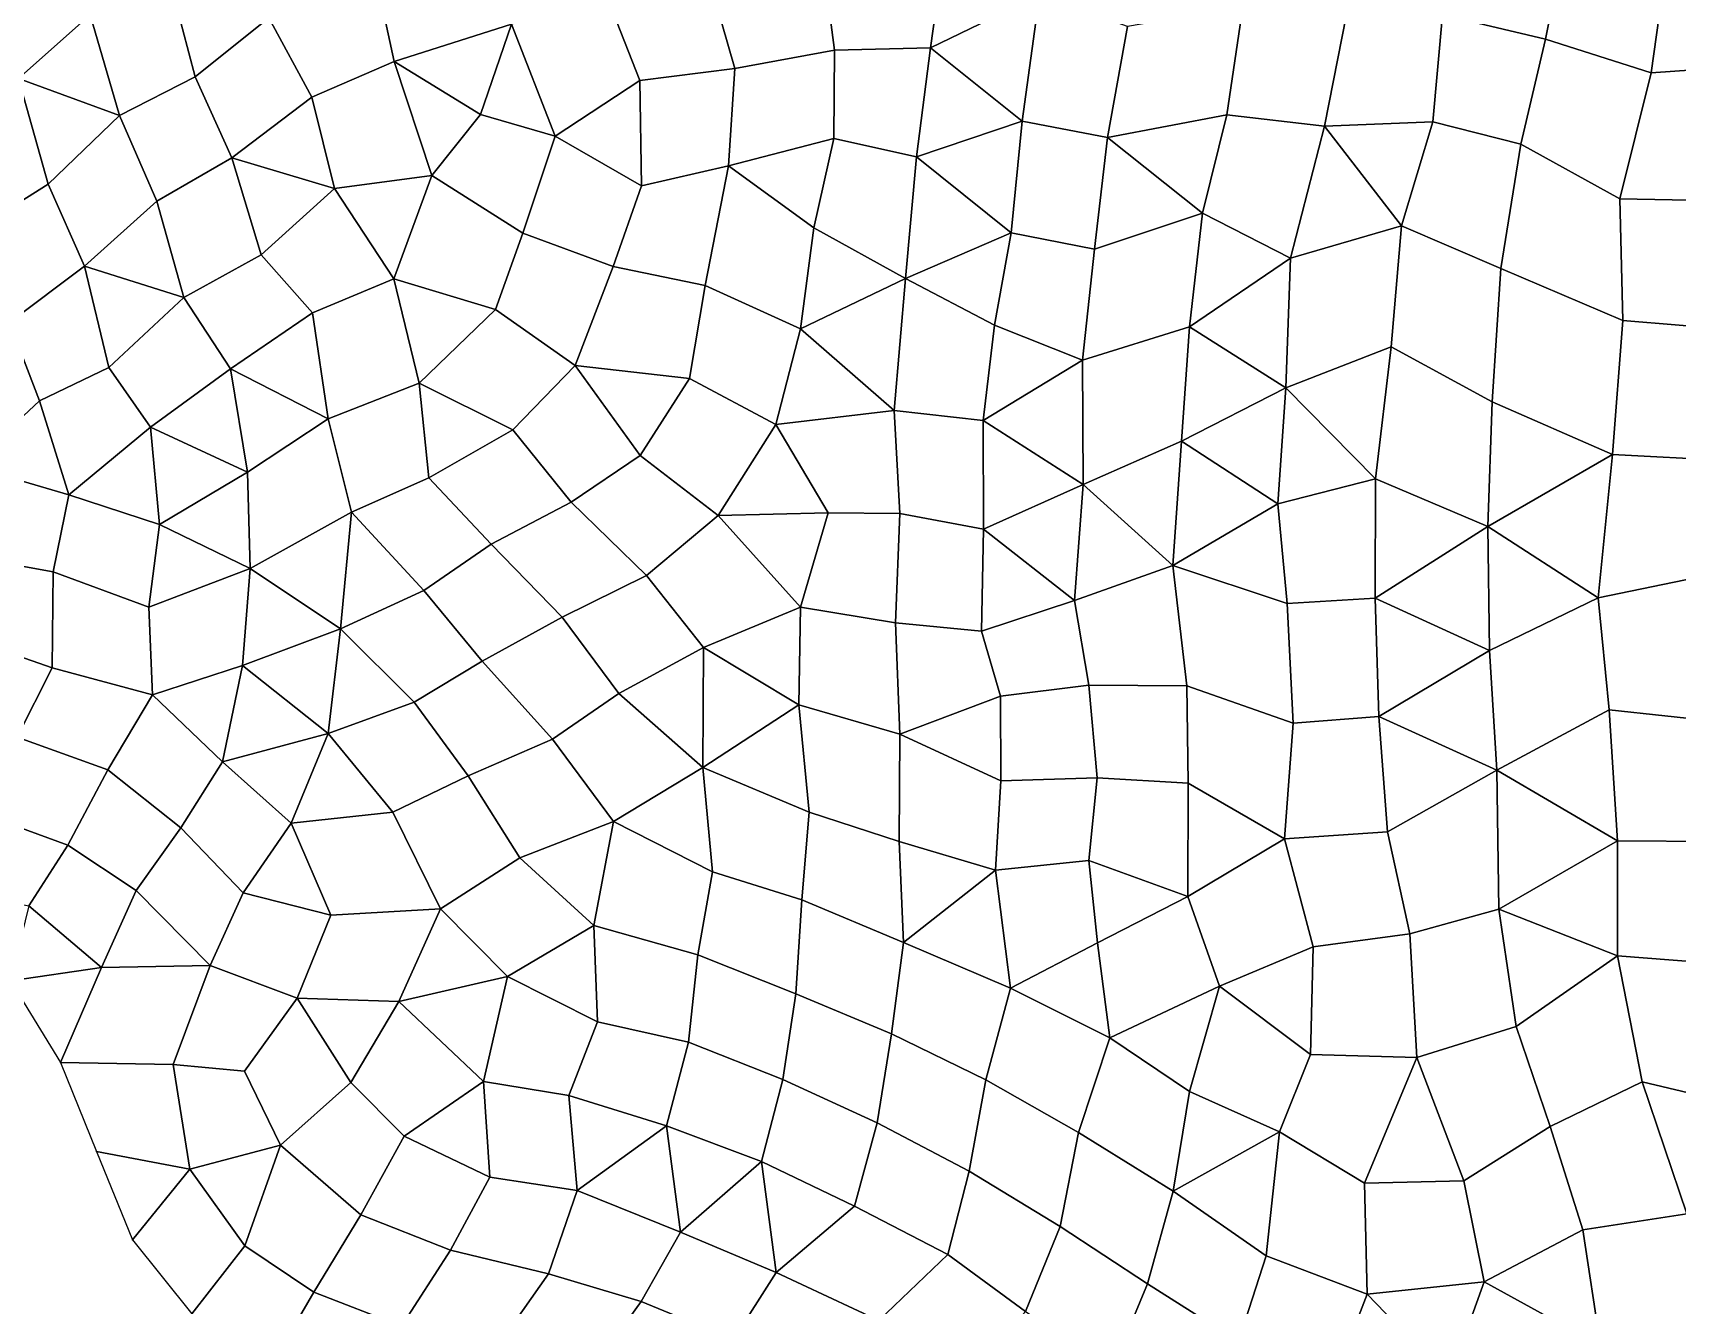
# Model space of a CAD drawing. Extents: x 727294 to 731543, y 8575035 to 8579824.
# Drawn here: x 729575.4 to 729918.1, y 8577800 to 8578065 of the extents above; entities that cross this region are included whole.
import ezdxf

# ---------------------------------------------------------------- set-up
doc = ezdxf.new("R2010")
doc.units = 0
for name, color, linetype in [('MESH_BOUND', 25, 'CONTINUOUS'), ('MESH_ELEMS', 250, 'CONTINUOUS'), ('MESH_NODES', 18, 'CONTINUOUS')]:
    doc.layers.add(name, color=color, linetype=linetype)

msp = doc.modelspace()

# ---------------------------------------------------------------- linework, layer by layer
at = {"layer": 'MESH_BOUND', "color": 25}
for points in [[(729570.77, 8577867.51, 38.17), (729581.22, 8577850.5, 38.17)], [(729581.22, 8577850.5, 38.17), (729588.72, 8577831.98, 38.17)], [(729588.72, 8577831.98, 38.17), (729596.23, 8577813.54, 38.17)], [(729596.23, 8577813.54, 38.17), (729608.54, 8577798.12, 38.17)]]:
    msp.add_polyline3d(points, dxfattribs=at)
at = {"layer": 'MESH_ELEMS', "color": 179}
for points in [[(729869.23, 8578068.8, 33.16), (729890.66, 8578063.71, 32.82), (729895.6, 8578088.67, 32.88), (729874.86, 8578092.22, 32.96)], [(729890.66, 8578063.71, 32.82), (729912.71, 8578056.7, 32.67), (729916.09, 8578080.97, 32.41), (729895.6, 8578088.67, 32.88)], [(729562.12, 8578073.37, 35.31), (729572.44, 8578055.52, 35.39), (729587.4, 8578068.78, 35.37), (729577.24, 8578083.04, 35.36)], [(729646.78, 8578077.36, 35.12), (729650.77, 8578059.03, 34.75), (729675.16, 8578066.83, 34.51), (729667.08, 8578083.4, 34.61)], [(729742.49, 8578061.39, 35.7), (729762.48, 8578061.9, 35.25), (729765.54, 8578083.74, 35.19), (729740.02, 8578080.53, 35.52)], [(729765.54, 8578083.74, 35.19), (729762.48, 8578061.9, 35.25), (729785.21, 8578072.97, 34.83), (729765.54, 8578083.74, 35.19)], [(729939.39, 8578058.56, 32.5), (729941.48, 8578081.88, 32.08), (729916.09, 8578080.97, 32.41), (729912.71, 8578056.7, 32.67)], [(729721.75, 8578057.59, 35.27), (729742.49, 8578061.39, 35.7), (729740.02, 8578080.53, 35.52), (729716.32, 8578076.47, 34.89)], [(729609.28, 8578055.83, 35.21), (729604.02, 8578075.91, 35.25), (729587.4, 8578068.78, 35.37), (729593.47, 8578047.79, 35.35)], [(729609.28, 8578055.83, 35.21), (729624.61, 8578068.17, 35.05), (729604.02, 8578075.91, 35.25), (729609.28, 8578055.83, 35.21)], [(729650.77, 8578059.03, 34.75), (729646.78, 8578077.36, 35.12), (729624.61, 8578068.17, 35.05), (729633.55, 8578051.61, 35.07)], [(729701.96, 8578055.09, 34.4), (729721.75, 8578057.59, 35.27), (729716.32, 8578076.47, 34.89), (729695.55, 8578071.38, 34.46)], [(729701.96, 8578055.09, 34.4), (729695.55, 8578071.38, 34.46), (729675.16, 8578066.83, 34.51), (729684.29, 8578043.48, 34.48)], [(729762.48, 8578061.9, 35.25), (729781.59, 8578046.61, 33.91), (729785.21, 8578072.97, 34.83), (729762.48, 8578061.9, 35.25)], [(729799.43, 8578043.21, 33.89), (729803.58, 8578066.32, 34.64), (729785.21, 8578072.97, 34.83), (729781.59, 8578046.61, 33.91)], [(729572.44, 8578055.52, 35.39), (729593.47, 8578047.79, 35.35), (729587.4, 8578068.78, 35.37), (729572.44, 8578055.52, 35.39)], [(729633.55, 8578051.61, 35.07), (729624.61, 8578068.17, 35.05), (729609.28, 8578055.83, 35.21), (729616.89, 8578039.02, 35.2)], [(729824.24, 8578047.96, 35.75), (729827.62, 8578070.43, 34.04), (729803.58, 8578066.32, 34.64), (729799.43, 8578043.21, 33.89)], [(729824.24, 8578047.96, 35.75), (729844.63, 8578045.55, 34.51), (729849.23, 8578068.87, 34.4), (729827.62, 8578070.43, 34.04)], [(729867.2, 8578046.51, 34.39), (729869.23, 8578068.8, 33.16), (729849.23, 8578068.87, 34.4), (729844.63, 8578045.55, 34.51)], [(729867.2, 8578046.51, 34.39), (729885.5, 8578041.81, 32.88), (729890.66, 8578063.71, 32.82), (729869.23, 8578068.8, 33.16)], [(729675.16, 8578066.83, 34.51), (729650.77, 8578059.03, 34.75), (729668.72, 8578048, 34.53), (729675.16, 8578066.83, 34.51)], [(729668.72, 8578048, 34.53), (729684.29, 8578043.48, 34.48), (729675.16, 8578066.83, 34.51), (729668.72, 8578048, 34.53)], [(729742.38, 8578042.99, 35.67), (729742.49, 8578061.39, 35.7), (729721.75, 8578057.59, 35.27), (729720.42, 8578037.31, 35.3)], [(729742.38, 8578042.99, 35.67), (729759.58, 8578039.21, 35.25), (729762.48, 8578061.9, 35.25), (729742.49, 8578061.39, 35.7)], [(729759.58, 8578039.21, 35.25), (729781.59, 8578046.61, 33.91), (729762.48, 8578061.9, 35.25), (729759.58, 8578039.21, 35.25)], [(729912.71, 8578056.7, 32.67), (729890.66, 8578063.71, 32.82), (729885.5, 8578041.81, 32.88), (729906.18, 8578030.43, 32.81)], [(729638.28, 8578032.61, 35.19), (729658.59, 8578035.34, 34.59), (729650.77, 8578059.03, 34.75), (729633.55, 8578051.61, 35.07)], [(729658.59, 8578035.34, 34.59), (729668.72, 8578048, 34.53), (729650.77, 8578059.03, 34.75), (729658.59, 8578035.34, 34.59)], [(729720.42, 8578037.31, 35.3), (729721.75, 8578057.59, 35.27), (729701.96, 8578055.09, 34.4), (729702.29, 8578033.16, 34.57)], [(729931.69, 8578029.98, 32.71), (729939.39, 8578058.56, 32.5), (729912.71, 8578056.7, 32.67), (729906.18, 8578030.43, 32.81)], [(729578.62, 8578033.47, 35.37), (729572.44, 8578055.52, 35.39), (729557.89, 8578044.48, 35.18), (729564.84, 8578024.81, 35.27)], [(729578.62, 8578033.47, 35.37), (729593.47, 8578047.79, 35.35), (729572.44, 8578055.52, 35.39), (729578.62, 8578033.47, 35.37)], [(729616.89, 8578039.02, 35.2), (729609.28, 8578055.83, 35.21), (729593.47, 8578047.79, 35.35), (729601.27, 8578029.94, 35.25)], [(729702.29, 8578033.16, 34.57), (729701.96, 8578055.09, 34.4), (729684.29, 8578043.48, 34.48), (729702.29, 8578033.16, 34.57)], [(729638.28, 8578032.61, 35.19), (729633.55, 8578051.61, 35.07), (729616.89, 8578039.02, 35.2), (729638.28, 8578032.61, 35.19)], [(729578.62, 8578033.47, 35.37), (729586.21, 8578016.45, 35.32), (729601.27, 8578029.94, 35.25), (729593.47, 8578047.79, 35.35)], [(729658.59, 8578035.34, 34.59), (729677.54, 8578023.32, 34.75), (729684.29, 8578043.48, 34.48), (729668.72, 8578048, 34.53)], [(729824.24, 8578047.96, 35.75), (729799.43, 8578043.21, 33.89), (729819.2, 8578027.46, 35.37), (729824.24, 8578047.96, 35.75)], [(729819.2, 8578027.46, 35.37), (729837.56, 8578018.1, 35.48), (729844.63, 8578045.55, 34.51), (729824.24, 8578047.96, 35.75)], [(729759.58, 8578039.21, 35.25), (729779.29, 8578023.36, 35.11), (729781.59, 8578046.61, 33.91), (729759.58, 8578039.21, 35.25)], [(729796.7, 8578019.99, 35.42), (729799.43, 8578043.21, 33.89), (729781.59, 8578046.61, 33.91), (729779.29, 8578023.36, 35.11)], [(729844.63, 8578045.55, 34.51), (729837.56, 8578018.1, 35.48), (729860.66, 8578024.82, 33.6), (729844.63, 8578045.55, 34.51)], [(729867.2, 8578046.51, 34.39), (729844.63, 8578045.55, 34.51), (729860.66, 8578024.82, 33.6), (729867.2, 8578046.51, 34.39)], [(729860.66, 8578024.82, 33.6), (729881.38, 8578015.96, 33.68), (729885.5, 8578041.81, 32.88), (729867.2, 8578046.51, 34.39)], [(729677.54, 8578023.32, 34.75), (729696.39, 8578016.34, 34.84), (729702.29, 8578033.16, 34.57), (729684.29, 8578043.48, 34.48)], [(729720.42, 8578037.31, 35.3), (729738.22, 8578024.37, 35.51), (729742.38, 8578042.99, 35.67), (729720.42, 8578037.31, 35.3)], [(729759.58, 8578039.21, 35.25), (729742.38, 8578042.99, 35.67), (729738.22, 8578024.37, 35.51), (729757.32, 8578013.85, 35.24)], [(729799.43, 8578043.21, 33.89), (729796.7, 8578019.99, 35.42), (729819.2, 8578027.46, 35.37), (729799.43, 8578043.21, 33.89)], [(729881.38, 8578015.96, 33.68), (729906.82, 8578005.07, 33), (729906.18, 8578030.43, 32.81), (729885.5, 8578041.81, 32.88)], [(729623.01, 8578018.77, 35.33), (729616.89, 8578039.02, 35.2), (729601.27, 8578029.94, 35.25), (729606.89, 8578009.92, 35.42)], [(729616.89, 8578039.02, 35.2), (729623.01, 8578018.77, 35.33), (729638.28, 8578032.61, 35.19), (729616.89, 8578039.02, 35.2)], [(729715.53, 8578012.42, 35.32), (729720.42, 8578037.31, 35.3), (729702.29, 8578033.16, 34.57), (729696.39, 8578016.34, 34.84)], [(729738.22, 8578024.37, 35.51), (729720.42, 8578037.31, 35.3), (729715.53, 8578012.42, 35.32), (729735.39, 8578003.34, 35.36)], [(729757.32, 8578013.85, 35.24), (729779.29, 8578023.36, 35.11), (729759.58, 8578039.21, 35.25), (729757.32, 8578013.85, 35.24)], [(729586.21, 8578016.45, 35.32), (729578.62, 8578033.47, 35.37), (729564.84, 8578024.81, 35.27), (729570.61, 8578004.7, 35.4)], [(729638.28, 8578032.61, 35.19), (729650.65, 8578013.75, 35.04), (729658.59, 8578035.34, 34.59), (729638.28, 8578032.61, 35.19)], [(729677.54, 8578023.32, 34.75), (729658.59, 8578035.34, 34.59), (729650.65, 8578013.75, 35.04), (729671.86, 8578007.4, 34.84)], [(729633.69, 8578006.7, 35.13), (729650.65, 8578013.75, 35.04), (729638.28, 8578032.61, 35.19), (729623.01, 8578018.77, 35.33)], [(729930.26, 8578003.17, 32.82), (729931.69, 8578029.98, 32.71), (729906.18, 8578030.43, 32.81), (729906.82, 8578005.07, 33)], [(729586.21, 8578016.45, 35.32), (729606.89, 8578009.92, 35.42), (729601.27, 8578029.94, 35.25), (729586.21, 8578016.45, 35.32)], [(729816.5, 8578003.77, 35.13), (729819.2, 8578027.46, 35.37), (729796.7, 8578019.99, 35.42), (729794.22, 8577996.82, 34.37)], [(729837.56, 8578018.1, 35.48), (729819.2, 8578027.46, 35.37), (729816.5, 8578003.77, 35.13), (729837.56, 8578018.1, 35.48)], [(729671.86, 8578007.4, 34.84), (729688.49, 8577995.73, 34.67), (729696.39, 8578016.34, 34.84), (729677.54, 8578023.32, 34.75)], [(729735.39, 8578003.34, 35.36), (729757.32, 8578013.85, 35.24), (729738.22, 8578024.37, 35.51), (729735.39, 8578003.34, 35.36)], [(729779.29, 8578023.36, 35.11), (729757.32, 8578013.85, 35.24), (729775.88, 8578004.09, 34.42), (729779.29, 8578023.36, 35.11)], [(729796.7, 8578019.99, 35.42), (729779.29, 8578023.36, 35.11), (729775.88, 8578004.09, 34.42), (729794.22, 8577996.82, 34.37)], [(729858.49, 8577999.62, 35.67), (729860.66, 8578024.82, 33.6), (729837.56, 8578018.1, 35.48), (729836.56, 8577991.07, 35.73)], [(729881.38, 8578015.96, 33.68), (729860.66, 8578024.82, 33.6), (729858.49, 8577999.62, 35.67), (729879.56, 8577988.12, 35.71)], [(729591.3, 8577995.28, 35.28), (729586.21, 8578016.45, 35.32), (729570.61, 8578004.7, 35.4), (729576.81, 8577988.35, 35.38)], [(729586.21, 8578016.45, 35.32), (729591.3, 8577995.28, 35.28), (729606.89, 8578009.92, 35.42), (729586.21, 8578016.45, 35.32)], [(729623.01, 8578018.77, 35.33), (729606.89, 8578009.92, 35.42), (729616.65, 8577995.01, 35.26), (729633.69, 8578006.7, 35.13)], [(729712.31, 8577993.01, 35.54), (729715.53, 8578012.42, 35.32), (729696.39, 8578016.34, 34.84), (729688.49, 8577995.73, 34.67)], [(729816.5, 8578003.77, 35.13), (729836.56, 8577991.07, 35.73), (729837.56, 8578018.1, 35.48), (729816.5, 8578003.77, 35.13)], [(729655.94, 8577992.05, 35), (729650.65, 8578013.75, 35.04), (729633.69, 8578006.7, 35.13), (729636.99, 8577984.6, 35.08)], [(729655.94, 8577992.05, 35), (729671.86, 8578007.4, 34.84), (729650.65, 8578013.75, 35.04), (729655.94, 8577992.05, 35)], [(729735.39, 8578003.34, 35.36), (729754.94, 8577986.34, 35.37), (729757.32, 8578013.85, 35.24), (729735.39, 8578003.34, 35.36)], [(729754.94, 8577986.34, 35.37), (729773.47, 8577984.25, 34.6), (729775.88, 8578004.09, 34.42), (729757.32, 8578013.85, 35.24)], [(729906.82, 8578005.07, 33), (729881.38, 8578015.96, 33.68), (729879.56, 8577988.12, 35.71), (729904.62, 8577977.19, 33.98)], [(729591.3, 8577995.28, 35.28), (729599.96, 8577982.84, 35.35), (729616.65, 8577995.01, 35.26), (729606.89, 8578009.92, 35.42)], [(729712.31, 8577993.01, 35.54), (729730.3, 8577983.46, 35.35), (729735.39, 8578003.34, 35.36), (729715.53, 8578012.42, 35.32)], [(729633.69, 8578006.7, 35.13), (729616.65, 8577995.01, 35.26), (729636.99, 8577984.6, 35.08), (729633.69, 8578006.7, 35.13)], [(729675.46, 8577982.32, 34.8), (729688.49, 8577995.73, 34.67), (729671.86, 8578007.4, 34.84), (729655.94, 8577992.05, 35)], [(729576.81, 8577988.35, 35.38), (729570.61, 8578004.7, 35.4), (729552.67, 8577994.29, 35.62), (729562.28, 8577974.79, 35.48)], [(729754.94, 8577986.34, 35.37), (729735.39, 8578003.34, 35.36), (729730.3, 8577983.46, 35.35), (729754.94, 8577986.34, 35.37)], [(729775.88, 8578004.09, 34.42), (729773.47, 8577984.25, 34.6), (729794.22, 8577996.82, 34.37), (729775.88, 8578004.09, 34.42)], [(729794.22, 8577996.82, 34.37), (729794.33, 8577970.96, 34.35), (729814.8, 8577979.99, 35.04), (729816.5, 8578003.77, 35.13)], [(729836.56, 8577991.07, 35.73), (729816.5, 8578003.77, 35.13), (729814.8, 8577979.99, 35.04), (729836.56, 8577991.07, 35.73)], [(729928.45, 8577975.94, 32.94), (729930.26, 8578003.17, 32.82), (729906.82, 8578005.07, 33), (729904.62, 8577977.19, 33.98)], [(729836.56, 8577991.07, 35.73), (729855.26, 8577972.12, 35.57), (729858.49, 8577999.62, 35.67), (729836.56, 8577991.07, 35.73)], [(729855.26, 8577972.12, 35.57), (729878.68, 8577962.16, 35.43), (729879.56, 8577988.12, 35.71), (729858.49, 8577999.62, 35.67)], [(729794.22, 8577996.82, 34.37), (729773.47, 8577984.25, 34.6), (729794.33, 8577970.96, 34.35), (729794.22, 8577996.82, 34.37)], [(729576.81, 8577988.35, 35.38), (729582.91, 8577968.75, 35.4), (729599.96, 8577982.84, 35.35), (729591.3, 8577995.28, 35.28)], [(729599.96, 8577982.84, 35.35), (729620.15, 8577973.49, 35.4), (729616.65, 8577995.01, 35.26), (729599.96, 8577982.84, 35.35)], [(729616.65, 8577995.01, 35.26), (729620.15, 8577973.49, 35.4), (729636.99, 8577984.6, 35.08), (729616.65, 8577995.01, 35.26)], [(729688.49, 8577995.73, 34.67), (729675.46, 8577982.32, 34.8), (729687.66, 8577967.24, 34.81), (729701.98, 8577976.98, 34.97)], [(729701.98, 8577976.98, 34.97), (729712.31, 8577993.01, 35.54), (729688.49, 8577995.73, 34.67), (729701.98, 8577976.98, 34.97)], [(729701.98, 8577976.98, 34.97), (729718.26, 8577964.49, 35.24), (729730.3, 8577983.46, 35.35), (729712.31, 8577993.01, 35.54)], [(729636.99, 8577984.6, 35.08), (729641.86, 8577965.17, 35.14), (729657.93, 8577972.32, 34.97), (729655.94, 8577992.05, 35)], [(729675.46, 8577982.32, 34.8), (729655.94, 8577992.05, 35), (729657.93, 8577972.32, 34.97), (729675.46, 8577982.32, 34.8)], [(729836.56, 8577991.07, 35.73), (729814.8, 8577979.99, 35.04), (729834.89, 8577966.92, 35.12), (729836.56, 8577991.07, 35.73)], [(729834.89, 8577966.92, 35.12), (729855.26, 8577972.12, 35.57), (729836.56, 8577991.07, 35.73), (729834.89, 8577966.92, 35.12)], [(729562.28, 8577974.79, 35.48), (729582.91, 8577968.75, 35.4), (729576.81, 8577988.35, 35.38), (729562.28, 8577974.79, 35.48)], [(729754.94, 8577986.34, 35.37), (729730.3, 8577983.46, 35.35), (729741.16, 8577965.03, 35.3), (729756.15, 8577964.89, 35.07)], [(729756.15, 8577964.89, 35.07), (729773.58, 8577961.63, 34.38), (729773.47, 8577984.25, 34.6), (729754.94, 8577986.34, 35.37)], [(729879.56, 8577988.12, 35.71), (729878.68, 8577962.16, 35.43), (729904.62, 8577977.19, 33.98), (729879.56, 8577988.12, 35.71)], [(729582.91, 8577968.75, 35.4), (729601.83, 8577962.63, 35.45), (729599.96, 8577982.84, 35.35), (729582.91, 8577968.75, 35.4)], [(729599.96, 8577982.84, 35.35), (729601.83, 8577962.63, 35.45), (729620.15, 8577973.49, 35.4), (729599.96, 8577982.84, 35.35)], [(729620.15, 8577973.49, 35.4), (729620.7, 8577953.44, 35.39), (729641.86, 8577965.17, 35.14), (729636.99, 8577984.6, 35.08)], [(729670.95, 8577958.5, 34.85), (729687.66, 8577967.24, 34.81), (729675.46, 8577982.32, 34.8), (729657.93, 8577972.32, 34.97)], [(729730.3, 8577983.46, 35.35), (729718.26, 8577964.49, 35.24), (729741.16, 8577965.03, 35.3), (729730.3, 8577983.46, 35.35)], [(729794.33, 8577970.96, 34.35), (729773.47, 8577984.25, 34.6), (729773.58, 8577961.63, 34.38), (729794.33, 8577970.96, 34.35)], [(729814.8, 8577979.99, 35.04), (729794.33, 8577970.96, 34.35), (729813.04, 8577954.02, 35.55), (729814.8, 8577979.99, 35.04)], [(729814.8, 8577979.99, 35.04), (729813.04, 8577954.02, 35.55), (729834.89, 8577966.92, 35.12), (729814.8, 8577979.99, 35.04)], [(729703.35, 8577951.95, 35.01), (729718.26, 8577964.49, 35.24), (729701.98, 8577976.98, 34.97), (729687.66, 8577967.24, 34.81)], [(729904.62, 8577977.19, 33.98), (729878.68, 8577962.16, 35.43), (729901.66, 8577947.3, 33.5), (729904.62, 8577977.19, 33.98)], [(729924.2, 8577951.94, 33.25), (729928.45, 8577975.94, 32.94), (729904.62, 8577977.19, 33.98), (729901.66, 8577947.3, 33.5)], [(729561.97, 8577955.94, 35.48), (729579.7, 8577952.72, 35.42), (729582.91, 8577968.75, 35.4), (729562.28, 8577974.79, 35.48)], [(729620.7, 8577953.44, 35.39), (729620.15, 8577973.49, 35.4), (729601.83, 8577962.63, 35.45), (729620.7, 8577953.44, 35.39)], [(729656.92, 8577948.88, 35.37), (729670.95, 8577958.5, 34.85), (729657.93, 8577972.32, 34.97), (729641.86, 8577965.17, 35.14)], [(729855.2, 8577947.26, 35.03), (729855.26, 8577972.12, 35.57), (729834.89, 8577966.92, 35.12), (729836.81, 8577946.15, 35.84)], [(729855.26, 8577972.12, 35.57), (729855.2, 8577947.26, 35.03), (729878.68, 8577962.16, 35.43), (729855.26, 8577972.12, 35.57)], [(729601.83, 8577962.63, 35.45), (729582.91, 8577968.75, 35.4), (729579.7, 8577952.72, 35.42), (729599.6, 8577945.35, 35.4)], [(729773.58, 8577961.63, 34.38), (729792.5, 8577946.73, 34.43), (729794.33, 8577970.96, 34.35), (729773.58, 8577961.63, 34.38)], [(729792.5, 8577946.73, 34.43), (729813.04, 8577954.02, 35.55), (729794.33, 8577970.96, 34.35), (729792.5, 8577946.73, 34.43)], [(729639.56, 8577940.87, 35.4), (729641.86, 8577965.17, 35.14), (729620.7, 8577953.44, 35.39), (729639.56, 8577940.87, 35.4)], [(729639.56, 8577940.87, 35.4), (729656.92, 8577948.88, 35.37), (729641.86, 8577965.17, 35.14), (729639.56, 8577940.87, 35.4)], [(729685.76, 8577943.27, 35.03), (729703.35, 8577951.95, 35.01), (729687.66, 8577967.24, 34.81), (729670.95, 8577958.5, 34.85)], [(729741.16, 8577965.03, 35.3), (729718.26, 8577964.49, 35.24), (729735.44, 8577945.39, 35.27), (729741.16, 8577965.03, 35.3)], [(729741.16, 8577965.03, 35.3), (729735.44, 8577945.39, 35.27), (729755.25, 8577942.12, 34.55), (729756.15, 8577964.89, 35.07)], [(729834.89, 8577966.92, 35.12), (729813.04, 8577954.02, 35.55), (729836.81, 8577946.15, 35.84), (729834.89, 8577966.92, 35.12)], [(729620.7, 8577953.44, 35.39), (729601.83, 8577962.63, 35.45), (729599.6, 8577945.35, 35.4), (729620.7, 8577953.44, 35.39)], [(729718.26, 8577964.49, 35.24), (729703.35, 8577951.95, 35.01), (729715.21, 8577936.99, 35.24), (729735.44, 8577945.39, 35.27)], [(729755.25, 8577942.12, 34.55), (729773.14, 8577940.37, 34.19), (729773.58, 8577961.63, 34.38), (729756.15, 8577964.89, 35.07)], [(729773.58, 8577961.63, 34.38), (729773.14, 8577940.37, 34.19), (729792.5, 8577946.73, 34.43), (729773.58, 8577961.63, 34.38)], [(729878.68, 8577962.16, 35.43), (729855.2, 8577947.26, 35.03), (729878.99, 8577936.34, 33.77), (729878.68, 8577962.16, 35.43)], [(729878.99, 8577936.34, 33.77), (729901.66, 8577947.3, 33.5), (729878.68, 8577962.16, 35.43), (729878.99, 8577936.34, 33.77)], [(729669.11, 8577934.14, 35.38), (729685.76, 8577943.27, 35.03), (729670.95, 8577958.5, 34.85), (729656.92, 8577948.88, 35.37)], [(729562.32, 8577938.71, 35.42), (729579.45, 8577932.7, 35.41), (729579.7, 8577952.72, 35.42), (729561.97, 8577955.94, 35.48)], [(729579.45, 8577932.7, 35.41), (729600.36, 8577927.08, 35.39), (729599.6, 8577945.35, 35.4), (729579.7, 8577952.72, 35.42)], [(729619.14, 8577933.25, 35.39), (729620.7, 8577953.44, 35.39), (729599.6, 8577945.35, 35.4), (729600.36, 8577927.08, 35.39)], [(729620.7, 8577953.44, 35.39), (729619.14, 8577933.25, 35.39), (729639.56, 8577940.87, 35.4), (729620.7, 8577953.44, 35.39)], [(729697.54, 8577927.39, 35.38), (729715.21, 8577936.99, 35.24), (729703.35, 8577951.95, 35.01), (729685.76, 8577943.27, 35.03)], [(729813.04, 8577954.02, 35.55), (729792.5, 8577946.73, 34.43), (729795.54, 8577929.09, 34.33), (729815.96, 8577928.95, 35.9)], [(729815.96, 8577928.95, 35.9), (729838.1, 8577921.18, 34.77), (729836.81, 8577946.15, 35.84), (729813.04, 8577954.02, 35.55)], [(729903.97, 8577923.95, 33.97), (729927.14, 8577921.45, 33.48), (729924.2, 8577951.94, 33.25), (729901.66, 8577947.3, 33.5)], [(729654.93, 8577925.56, 35.37), (729669.11, 8577934.14, 35.38), (729656.92, 8577948.88, 35.37), (729639.56, 8577940.87, 35.4)], [(729715.21, 8577936.99, 35.24), (729735.04, 8577925.03, 35.22), (729735.44, 8577945.39, 35.27), (729715.21, 8577936.99, 35.24)], [(729755.25, 8577942.12, 34.55), (729735.44, 8577945.39, 35.27), (729735.04, 8577925.03, 35.22), (729756.11, 8577918.89, 34.73)], [(729773.14, 8577940.37, 34.19), (729777.12, 8577926.82, 34.29), (729795.54, 8577929.09, 34.33), (729792.5, 8577946.73, 34.43)], [(729838.1, 8577921.18, 34.77), (729855.92, 8577922.58, 34.41), (729855.2, 8577947.26, 35.03), (729836.81, 8577946.15, 35.84)], [(729855.92, 8577922.58, 34.41), (729878.99, 8577936.34, 33.77), (729855.2, 8577947.26, 35.03), (729855.92, 8577922.58, 34.41)], [(729903.97, 8577923.95, 33.97), (729901.66, 8577947.3, 33.5), (729878.99, 8577936.34, 33.77), (729880.55, 8577911.39, 34.99)], [(729683.74, 8577917.89, 35.38), (729697.54, 8577927.39, 35.38), (729685.76, 8577943.27, 35.03), (729669.11, 8577934.14, 35.38)], [(729777.12, 8577926.82, 34.29), (729773.14, 8577940.37, 34.19), (729755.25, 8577942.12, 34.55), (729756.11, 8577918.89, 34.73)], [(729562.32, 8577938.71, 35.42), (729550.68, 8577921.71, 38.17), (729572.19, 8577918.28, 37.41), (729579.45, 8577932.7, 35.41)], [(729619.14, 8577933.25, 35.39), (729636.98, 8577919.08, 35.37), (729639.56, 8577940.87, 35.4), (729619.14, 8577933.25, 35.39)], [(729654.93, 8577925.56, 35.37), (729639.56, 8577940.87, 35.4), (729636.98, 8577919.08, 35.37), (729654.93, 8577925.56, 35.37)], [(729666.15, 8577910.25, 35.37), (729683.74, 8577917.89, 35.38), (729669.11, 8577934.14, 35.38), (729654.93, 8577925.56, 35.37)], [(729697.54, 8577927.39, 35.38), (729715.04, 8577912, 35.35), (729715.21, 8577936.99, 35.24), (729697.54, 8577927.39, 35.38)], [(729715.04, 8577912, 35.35), (729735.04, 8577925.03, 35.22), (729715.21, 8577936.99, 35.24), (729715.04, 8577912, 35.35)], [(729880.55, 8577911.39, 34.99), (729878.99, 8577936.34, 33.77), (729855.92, 8577922.58, 34.41), (729880.55, 8577911.39, 34.99)], [(729591.1, 8577911.49, 36.15), (729600.36, 8577927.08, 35.39), (729579.45, 8577932.7, 35.41), (729572.19, 8577918.28, 37.41)], [(729619.14, 8577933.25, 35.39), (729600.36, 8577927.08, 35.39), (729614.95, 8577913.14, 35.4), (729619.14, 8577933.25, 35.39)], [(729614.95, 8577913.14, 35.4), (729636.98, 8577919.08, 35.37), (729619.14, 8577933.25, 35.39), (729614.95, 8577913.14, 35.4)], [(729697.54, 8577927.39, 35.38), (729683.74, 8577917.89, 35.38), (729696.44, 8577900.71, 35.37), (729715.04, 8577912, 35.35)], [(729777.15, 8577909.2, 34.5), (729797.22, 8577909.85, 34.56), (729795.54, 8577929.09, 34.33), (729777.12, 8577926.82, 34.29)], [(729815.96, 8577928.95, 35.9), (729795.54, 8577929.09, 34.33), (729797.22, 8577909.85, 34.56), (729816.24, 8577908.69, 34.59)], [(729838.1, 8577921.18, 34.77), (729815.96, 8577928.95, 35.9), (729816.24, 8577908.69, 34.59), (729836.27, 8577897.1, 34.57)], [(729614.95, 8577913.14, 35.4), (729600.36, 8577927.08, 35.39), (729591.1, 8577911.49, 36.15), (729606.27, 8577899.43, 36.16)], [(729654.93, 8577925.56, 35.37), (729636.98, 8577919.08, 35.37), (729650.43, 8577902.64, 35.37), (729666.15, 8577910.25, 35.37)], [(729737.22, 8577902.65, 35.36), (729735.04, 8577925.03, 35.22), (729715.04, 8577912, 35.35), (729737.22, 8577902.65, 35.36)], [(729737.22, 8577902.65, 35.36), (729755.99, 8577896.53, 35.41), (729756.11, 8577918.89, 34.73), (729735.04, 8577925.03, 35.22)], [(729756.11, 8577918.89, 34.73), (729777.15, 8577909.2, 34.5), (729777.12, 8577926.82, 34.29), (729756.11, 8577918.89, 34.73)], [(729905.71, 8577896.67, 34.74), (729903.97, 8577923.95, 33.97), (729880.55, 8577911.39, 34.99), (729905.71, 8577896.67, 34.74)], [(729905.71, 8577896.67, 34.74), (729926.05, 8577896.58, 34.57), (729927.14, 8577921.45, 33.48), (729903.97, 8577923.95, 33.97)], [(729855.92, 8577922.58, 34.41), (729838.1, 8577921.18, 34.77), (729836.27, 8577897.1, 34.57), (729857.73, 8577898.6, 34.45)], [(729855.92, 8577922.58, 34.41), (729857.73, 8577898.6, 34.45), (729880.55, 8577911.39, 34.99), (729855.92, 8577922.58, 34.41)], [(729582.7, 8577895.76, 38.17), (729591.1, 8577911.49, 36.15), (729572.19, 8577918.28, 37.41), (729563.88, 8577902.68, 38.17)], [(729614.95, 8577913.14, 35.4), (729629.25, 8577900.34, 35.38), (729636.98, 8577919.08, 35.37), (729614.95, 8577913.14, 35.4)], [(729650.43, 8577902.64, 35.37), (729636.98, 8577919.08, 35.37), (729629.25, 8577900.34, 35.38), (729650.43, 8577902.64, 35.37)], [(729676.9, 8577893.17, 35.39), (729696.44, 8577900.71, 35.37), (729683.74, 8577917.89, 35.38), (729666.15, 8577910.25, 35.37)], [(729755.99, 8577896.53, 35.41), (729776.07, 8577890.61, 35.32), (729777.15, 8577909.2, 34.5), (729756.11, 8577918.89, 34.73)], [(729582.7, 8577895.76, 38.17), (729597, 8577886.34, 38.17), (729606.27, 8577899.43, 36.16), (729591.1, 8577911.49, 36.15)], [(729629.25, 8577900.34, 35.38), (729614.95, 8577913.14, 35.4), (729606.27, 8577899.43, 36.16), (729619.29, 8577885.86, 36.24)], [(729660.39, 8577882.56, 35.38), (729676.9, 8577893.17, 35.39), (729666.15, 8577910.25, 35.37), (729650.43, 8577902.64, 35.37)], [(729696.44, 8577900.71, 35.37), (729717.09, 8577890.21, 35.34), (729715.04, 8577912, 35.35), (729696.44, 8577900.71, 35.37)], [(729737.22, 8577902.65, 35.36), (729715.04, 8577912, 35.35), (729717.09, 8577890.21, 35.34), (729735.68, 8577884.42, 35.32)], [(729857.73, 8577898.6, 34.45), (729862.42, 8577877.33, 34.58), (729880.92, 8577882.43, 34.42), (729880.55, 8577911.39, 34.99)], [(729880.92, 8577882.43, 34.42), (729905.71, 8577896.67, 34.74), (729880.55, 8577911.39, 34.99), (729880.92, 8577882.43, 34.42)], [(729795.5, 8577892.58, 34.84), (729797.22, 8577909.85, 34.56), (729777.15, 8577909.2, 34.5), (729776.07, 8577890.61, 35.32)], [(729795.5, 8577892.58, 34.84), (729816.12, 8577885.1, 34.97), (729816.24, 8577908.69, 34.59), (729797.22, 8577909.85, 34.56)], [(729836.27, 8577897.1, 34.57), (729816.24, 8577908.69, 34.59), (729816.12, 8577885.1, 34.97), (729836.27, 8577897.1, 34.57)], [(729574.64, 8577883.18, 38.17), (729582.7, 8577895.76, 38.17), (729563.88, 8577902.68, 38.17), (729556.93, 8577886.58, 38.17)], [(729629.25, 8577900.34, 35.38), (729619.29, 8577885.86, 36.24), (729637.56, 8577881.23, 35.38), (729629.25, 8577900.34, 35.38)], [(729637.56, 8577881.23, 35.38), (729660.39, 8577882.56, 35.38), (729650.43, 8577902.64, 35.37), (729629.25, 8577900.34, 35.38)], [(729692.33, 8577879.06, 35.33), (729696.44, 8577900.71, 35.37), (729676.9, 8577893.17, 35.39), (729692.33, 8577879.06, 35.33)], [(729692.33, 8577879.06, 35.33), (729714.04, 8577872.93, 35.36), (729717.09, 8577890.21, 35.34), (729696.44, 8577900.71, 35.37)], [(729755.99, 8577896.53, 35.41), (729737.22, 8577902.65, 35.36), (729735.68, 8577884.42, 35.32), (729756.89, 8577875.53, 35.53)], [(729597, 8577886.34, 38.17), (729612.39, 8577870.75, 38.16), (729619.29, 8577885.86, 36.24), (729606.27, 8577899.43, 36.16)], [(729756.89, 8577875.53, 35.53), (729776.07, 8577890.61, 35.32), (729755.99, 8577896.53, 35.41), (729756.89, 8577875.53, 35.53)], [(729842.28, 8577874.58, 34.87), (729836.27, 8577897.1, 34.57), (729816.12, 8577885.1, 34.97), (729822.73, 8577866.44, 35.34)], [(729857.73, 8577898.6, 34.45), (729836.27, 8577897.1, 34.57), (729842.28, 8577874.58, 34.87), (729862.42, 8577877.33, 34.58)], [(729905.7, 8577872.76, 34.32), (729905.71, 8577896.67, 34.74), (729880.92, 8577882.43, 34.42), (729905.7, 8577872.76, 34.32)], [(729905.7, 8577872.76, 34.32), (729935.12, 8577870.45, 34.31), (729926.05, 8577896.58, 34.57), (729905.71, 8577896.67, 34.74)], [(729597, 8577886.34, 38.17), (729582.7, 8577895.76, 38.17), (729574.64, 8577883.18, 38.17), (729589.73, 8577870.31, 38.17)], [(729674.39, 8577868.46, 35.37), (729692.33, 8577879.06, 35.33), (729676.9, 8577893.17, 35.39), (729660.39, 8577882.56, 35.38)], [(729735.68, 8577884.42, 35.32), (729717.09, 8577890.21, 35.34), (729714.04, 8577872.93, 35.36), (729734.42, 8577864.83, 35.3)], [(729756.89, 8577875.53, 35.53), (729779.15, 8577866.02, 35.49), (729776.07, 8577890.61, 35.32), (729756.89, 8577875.53, 35.53)], [(729797.33, 8577875.44, 35.44), (729795.5, 8577892.58, 34.84), (729776.07, 8577890.61, 35.32), (729779.15, 8577866.02, 35.49)], [(729797.33, 8577875.44, 35.44), (729816.12, 8577885.1, 34.97), (729795.5, 8577892.58, 34.84), (729797.33, 8577875.44, 35.44)], [(729597, 8577886.34, 38.17), (729589.73, 8577870.31, 38.17), (729612.39, 8577870.75, 38.16), (729597, 8577886.34, 38.17)], [(729570.77, 8577867.51, 38.17), (729589.73, 8577870.31, 38.17), (729574.64, 8577883.18, 38.17), (729570.77, 8577867.51, 38.17)], [(729630.55, 8577863.89, 37.36), (729637.56, 8577881.23, 35.38), (729619.29, 8577885.86, 36.24), (729612.39, 8577870.75, 38.16)], [(729756.89, 8577875.53, 35.53), (729735.68, 8577884.42, 35.32), (729734.42, 8577864.83, 35.3), (729754.39, 8577856.51, 35.5)], [(729822.73, 8577866.44, 35.34), (729816.12, 8577885.1, 34.97), (729797.33, 8577875.44, 35.44), (729799.88, 8577855.64, 35.45)], [(729651.68, 8577863.24, 35.38), (729660.39, 8577882.56, 35.38), (729637.56, 8577881.23, 35.38), (729630.55, 8577863.89, 37.36)], [(729651.68, 8577863.24, 35.38), (729674.39, 8577868.46, 35.37), (729660.39, 8577882.56, 35.38), (729651.68, 8577863.24, 35.38)], [(729862.42, 8577877.33, 34.58), (729863.87, 8577851.52, 34.88), (729884.54, 8577858.03, 34.83), (729880.92, 8577882.43, 34.42)], [(729880.92, 8577882.43, 34.42), (729884.54, 8577858.03, 34.83), (729905.7, 8577872.76, 34.32), (729880.92, 8577882.43, 34.42)], [(729693.13, 8577858.96, 35.36), (729692.33, 8577879.06, 35.33), (729674.39, 8577868.46, 35.37), (729693.13, 8577858.96, 35.36)], [(729714.04, 8577872.93, 35.36), (729692.33, 8577879.06, 35.33), (729693.13, 8577858.96, 35.36), (729712.07, 8577854.77, 35.36)], [(729841.68, 8577852.21, 35.33), (729863.87, 8577851.52, 34.88), (729862.42, 8577877.33, 34.58), (729842.28, 8577874.58, 34.87)], [(729712.07, 8577854.77, 35.36), (729731.77, 8577846.96, 35.36), (729734.42, 8577864.83, 35.3), (729714.04, 8577872.93, 35.36)], [(729754.39, 8577856.51, 35.5), (729774.07, 8577846.93, 35.5), (729779.15, 8577866.02, 35.49), (729756.89, 8577875.53, 35.53)], [(729797.33, 8577875.44, 35.44), (729779.15, 8577866.02, 35.49), (729799.88, 8577855.64, 35.45), (729797.33, 8577875.44, 35.44)], [(729841.68, 8577852.21, 35.33), (729842.28, 8577874.58, 34.87), (729822.73, 8577866.44, 35.34), (729841.68, 8577852.21, 35.33)], [(729910.84, 8577846.45, 34.41), (729905.7, 8577872.76, 34.32), (729884.54, 8577858.03, 34.83), (729891.64, 8577837.17, 34.87)], [(729910.84, 8577846.45, 34.41), (729936.84, 8577840.32, 35.48), (729935.12, 8577870.45, 34.31), (729905.7, 8577872.76, 34.32)], [(729570.77, 8577867.51, 38.17), (729581.22, 8577850.5, 38.17), (729589.73, 8577870.31, 38.17), (729570.77, 8577867.51, 38.17)], [(729604.71, 8577850.1, 38.17), (729612.39, 8577870.75, 38.16), (729589.73, 8577870.31, 38.17), (729581.22, 8577850.5, 38.17)], [(729619.55, 8577848.71, 38.17), (729630.55, 8577863.89, 37.36), (729612.39, 8577870.75, 38.16), (729604.71, 8577850.1, 38.17)], [(729674.39, 8577868.46, 35.37), (729651.68, 8577863.24, 35.38), (729669.33, 8577846.56, 35.36), (729674.39, 8577868.46, 35.37)], [(729669.33, 8577846.56, 35.36), (729687.15, 8577843.66, 35.36), (729693.13, 8577858.96, 35.36), (729674.39, 8577868.46, 35.37)], [(729774.07, 8577846.93, 35.5), (729793.34, 8577835.95, 35.45), (729799.88, 8577855.64, 35.45), (729779.15, 8577866.02, 35.49)], [(729799.88, 8577855.64, 35.45), (729816.48, 8577844.47, 35.41), (729822.73, 8577866.44, 35.34), (729799.88, 8577855.64, 35.45)], [(729841.68, 8577852.21, 35.33), (729822.73, 8577866.44, 35.34), (729816.48, 8577844.47, 35.41), (729835.25, 8577836.09, 35.41)], [(729641.74, 8577846.37, 37.27), (729630.55, 8577863.89, 37.36), (729619.55, 8577848.71, 38.17), (729627.06, 8577833.32, 38.17)], [(729641.74, 8577846.37, 37.27), (729651.68, 8577863.24, 35.38), (729630.55, 8577863.89, 37.36), (729641.74, 8577846.37, 37.27)], [(729641.74, 8577846.37, 37.27), (729652.8, 8577835.13, 35.84), (729669.33, 8577846.56, 35.36), (729651.68, 8577863.24, 35.38)], [(729731.77, 8577846.96, 35.36), (729751.4, 8577837.91, 35.45), (729754.39, 8577856.51, 35.5), (729734.42, 8577864.83, 35.3)], [(729693.13, 8577858.96, 35.36), (729687.15, 8577843.66, 35.36), (729707.47, 8577837.32, 35.36), (729712.07, 8577854.77, 35.36)], [(729751.4, 8577837.91, 35.45), (729770.57, 8577827.89, 35.49), (729774.07, 8577846.93, 35.5), (729754.39, 8577856.51, 35.5)], [(729793.34, 8577835.95, 35.45), (729813.11, 8577823.73, 35.42), (729816.48, 8577844.47, 35.41), (729799.88, 8577855.64, 35.45)], [(729891.64, 8577837.17, 34.87), (729884.54, 8577858.03, 34.83), (729863.87, 8577851.52, 34.88), (729873.65, 8577825.83, 35.28)], [(729707.47, 8577837.32, 35.36), (729727.3, 8577829.89, 35.38), (729731.77, 8577846.96, 35.36), (729712.07, 8577854.77, 35.36)], [(729852.95, 8577825.4, 35.48), (729863.87, 8577851.52, 34.88), (729841.68, 8577852.21, 35.33), (729835.25, 8577836.09, 35.41)], [(729604.71, 8577850.1, 38.17), (729581.22, 8577850.5, 38.17), (729588.72, 8577831.98, 38.17), (729608.14, 8577828.28, 38.17)], [(729608.14, 8577828.28, 38.17), (729627.06, 8577833.32, 38.17), (729619.55, 8577848.71, 38.17), (729604.71, 8577850.1, 38.17)], [(729852.95, 8577825.4, 35.48), (729873.65, 8577825.83, 35.28), (729863.87, 8577851.52, 34.88), (729852.95, 8577825.4, 35.48)], [(729627.06, 8577833.32, 38.17), (729643.77, 8577818.76, 38.17), (729652.8, 8577835.13, 35.84), (729641.74, 8577846.37, 37.27)], [(729670.69, 8577826.64, 36.56), (729669.33, 8577846.56, 35.36), (729652.8, 8577835.13, 35.84), (729670.69, 8577826.64, 36.56)], [(729687.15, 8577843.66, 35.36), (729669.33, 8577846.56, 35.36), (729670.69, 8577826.64, 36.56), (729688.9, 8577823.84, 36.23)], [(729727.3, 8577829.89, 35.38), (729746.67, 8577820.58, 35.52), (729751.4, 8577837.91, 35.45), (729731.77, 8577846.96, 35.36)], [(729770.57, 8577827.89, 35.49), (729789.56, 8577816.36, 35.45), (729793.34, 8577835.95, 35.45), (729774.07, 8577846.93, 35.5)], [(729891.64, 8577837.17, 34.87), (729898.46, 8577815.63, 34.77), (729920.12, 8577818.95, 35.13), (729910.84, 8577846.45, 34.41)], [(729920.12, 8577818.95, 35.13), (729936.84, 8577840.32, 35.48), (729910.84, 8577846.45, 34.41), (729920.12, 8577818.95, 35.13)], [(729688.9, 8577823.84, 36.23), (729707.47, 8577837.32, 35.36), (729687.15, 8577843.66, 35.36), (729688.9, 8577823.84, 36.23)], [(729813.11, 8577823.73, 35.42), (729835.25, 8577836.09, 35.41), (729816.48, 8577844.47, 35.41), (729813.11, 8577823.73, 35.42)], [(729662.45, 8577811.38, 38.17), (729670.69, 8577826.64, 36.56), (729652.8, 8577835.13, 35.84), (729643.77, 8577818.76, 38.17)], [(729688.9, 8577823.84, 36.23), (729710.42, 8577815.19, 37.63), (729707.47, 8577837.32, 35.36), (729688.9, 8577823.84, 36.23)], [(729727.3, 8577829.89, 35.38), (729707.47, 8577837.32, 35.36), (729710.42, 8577815.19, 37.63), (729727.3, 8577829.89, 35.38)], [(729746.67, 8577820.58, 35.52), (729766.11, 8577810.48, 35.61), (729770.57, 8577827.89, 35.49), (729751.4, 8577837.91, 35.45)], [(729789.56, 8577816.36, 35.45), (729807.73, 8577804.41, 35.45), (729813.11, 8577823.73, 35.42), (729793.34, 8577835.95, 35.45)], [(729813.11, 8577823.73, 35.42), (729832.47, 8577810.26, 35.49), (729835.25, 8577836.09, 35.41), (729813.11, 8577823.73, 35.42)], [(729832.47, 8577810.26, 35.49), (729853.5, 8577802.24, 35.51), (729852.95, 8577825.4, 35.48), (729835.25, 8577836.09, 35.41)], [(729873.65, 8577825.83, 35.28), (729877.87, 8577804.81, 35.47), (729898.46, 8577815.63, 34.77), (729891.64, 8577837.17, 34.87)], [(729608.14, 8577828.28, 38.17), (729588.72, 8577831.98, 38.17), (729596.23, 8577813.54, 38.17), (729608.14, 8577828.28, 38.17)], [(729608.14, 8577828.28, 38.17), (729619.63, 8577812.3, 38.17), (729627.06, 8577833.32, 38.17), (729608.14, 8577828.28, 38.17)], [(729643.77, 8577818.76, 38.17), (729627.06, 8577833.32, 38.17), (729619.63, 8577812.3, 38.17), (729633.99, 8577802.69, 38.17)], [(729619.63, 8577812.3, 38.17), (729608.14, 8577828.28, 38.17), (729596.23, 8577813.54, 38.17), (729608.54, 8577798.12, 38.17)], [(729730.38, 8577806.78, 38.15), (729727.3, 8577829.89, 35.38), (729710.42, 8577815.19, 37.63), (729730.38, 8577806.78, 38.15)], [(729727.3, 8577829.89, 35.38), (729730.38, 8577806.78, 38.15), (729746.67, 8577820.58, 35.52), (729727.3, 8577829.89, 35.38)], [(729789.56, 8577816.36, 35.45), (729770.57, 8577827.89, 35.49), (729766.11, 8577810.48, 35.61), (729782.29, 8577798.64, 37.24)], [(729682.9, 8577806.5, 38.17), (729688.9, 8577823.84, 36.23), (729670.69, 8577826.64, 36.56), (729662.45, 8577811.38, 38.17)], [(729853.5, 8577802.24, 35.51), (729877.87, 8577804.81, 35.47), (729873.65, 8577825.83, 35.28), (729852.95, 8577825.4, 35.48)], [(729702.21, 8577800.74, 38.17), (729710.42, 8577815.19, 37.63), (729688.9, 8577823.84, 36.23), (729682.9, 8577806.5, 38.17)], [(729807.73, 8577804.41, 35.45), (729826.72, 8577792.38, 35.49), (729832.47, 8577810.26, 35.49), (729813.11, 8577823.73, 35.42)], [(729652.27, 8577795.61, 38.17), (729662.45, 8577811.38, 38.17), (729643.77, 8577818.76, 38.17), (729633.99, 8577802.69, 38.17)], [(729751.72, 8577796.79, 38.17), (729766.11, 8577810.48, 35.61), (729746.67, 8577820.58, 35.52), (729730.38, 8577806.78, 38.15)], [(729898.46, 8577815.63, 34.77), (729902.14, 8577791.49, 35.13), (729923.88, 8577796.72, 34.78), (729920.12, 8577818.95, 35.13)], [(729721.47, 8577792.81, 38.17), (729730.38, 8577806.78, 38.15), (729710.42, 8577815.19, 37.63), (729702.21, 8577800.74, 38.17)], [(729807.73, 8577804.41, 35.45), (729789.56, 8577816.36, 35.45), (729782.29, 8577798.64, 37.24), (729800.41, 8577786.86, 35.97)], [(729898.46, 8577815.63, 34.77), (729877.87, 8577804.81, 35.47), (729902.14, 8577791.49, 35.13), (729898.46, 8577815.63, 34.77)], [(729608.54, 8577798.12, 38.17), (729624, 8577785.43, 38.17), (729633.99, 8577802.69, 38.17), (729619.63, 8577812.3, 38.17)], [(729662.45, 8577811.38, 38.17), (729652.27, 8577795.61, 38.17), (729672.1, 8577791.08, 38.17), (729682.9, 8577806.5, 38.17)], [(729770.2, 8577785.04, 38.17), (729782.29, 8577798.64, 37.24), (729766.11, 8577810.48, 35.61), (729751.72, 8577796.79, 38.17)], [(729826.72, 8577792.38, 35.49), (729845.27, 8577780.76, 35.46), (729853.5, 8577802.24, 35.51), (729832.47, 8577810.26, 35.49)], [(729682.9, 8577806.5, 38.17), (729672.1, 8577791.08, 38.17), (729691.71, 8577786.13, 38.17), (729702.21, 8577800.74, 38.17)], [(729739.74, 8577783.27, 38.17), (729751.72, 8577796.79, 38.17), (729730.38, 8577806.78, 38.15), (729721.47, 8577792.81, 38.17)], [(729800.41, 8577786.86, 35.97), (729817.98, 8577774.65, 35.55), (729826.72, 8577792.38, 35.49), (729807.73, 8577804.41, 35.45)], [(729870.63, 8577784.51, 35.4), (729877.87, 8577804.81, 35.47), (729853.5, 8577802.24, 35.51), (729870.63, 8577784.51, 35.4)], [(729877.87, 8577804.81, 35.47), (729870.63, 8577784.51, 35.4), (729886.49, 8577776.07, 35.45), (729902.14, 8577791.49, 35.13)], [(729642.87, 8577779.06, 38.17), (729652.27, 8577795.61, 38.17), (729633.99, 8577802.69, 38.17), (729624, 8577785.43, 38.17)], [(729710.98, 8577779.3, 38.17), (729721.47, 8577792.81, 38.17), (729702.21, 8577800.74, 38.17), (729691.71, 8577786.13, 38.17)], [(729853.5, 8577802.24, 35.51), (729845.27, 8577780.76, 35.46), (729870.63, 8577784.51, 35.4), (729853.5, 8577802.24, 35.51)]]:
    msp.add_3dface(points, dxfattribs=at)
at = {"layer": 'MESH_NODES', "color": 18}
for p in [(729742.49, 8578061.39, 35.7), (729762.48, 8578061.9, 35.25), (729890.66, 8578063.71, 32.82), (729650.77, 8578059.03, 34.75), (729721.75, 8578057.59, 35.27), (729609.28, 8578055.83, 35.21), (729701.96, 8578055.09, 34.4), (729912.71, 8578056.7, 32.67), (729633.55, 8578051.61, 35.07), (729593.47, 8578047.79, 35.35), (729668.72, 8578048, 34.53), (729824.24, 8578047.96, 35.75), (729781.59, 8578046.61, 33.91), (729844.63, 8578045.55, 34.51), (729867.2, 8578046.51, 34.39), (729684.29, 8578043.48, 34.48), (729742.38, 8578042.99, 35.67), (729799.43, 8578043.21, 33.89), (729885.5, 8578041.81, 32.88), (729616.89, 8578039.02, 35.2), (729720.42, 8578037.31, 35.3), (729759.58, 8578039.21, 35.25), (729578.62, 8578033.47, 35.37), (729658.59, 8578035.34, 34.59), (729638.28, 8578032.61, 35.19), (729702.29, 8578033.16, 34.57), (729906.18, 8578030.43, 32.81), (729601.27, 8578029.94, 35.25), (729819.2, 8578027.46, 35.37), (729677.54, 8578023.32, 34.75), (729738.22, 8578024.37, 35.51), (729779.29, 8578023.36, 35.11), (729860.66, 8578024.82, 33.6), (729796.7, 8578019.99, 35.42), (729586.21, 8578016.45, 35.32), (729623.01, 8578018.77, 35.33), (729696.39, 8578016.34, 34.84), (729837.56, 8578018.1, 35.48), (729650.65, 8578013.75, 35.04), (729757.32, 8578013.85, 35.24), (729881.38, 8578015.96, 33.68), (729606.89, 8578009.92, 35.42), (729715.53, 8578012.42, 35.32), (729633.69, 8578006.7, 35.13), (729671.86, 8578007.4, 34.84), (729735.39, 8578003.34, 35.36), (729775.88, 8578004.09, 34.42), (729816.5, 8578003.77, 35.13), (729906.82, 8578005.07, 33), (729858.49, 8577999.62, 35.67), (729794.22, 8577996.82, 34.37), (729591.3, 8577995.28, 35.28), (729616.65, 8577995.01, 35.26), (729688.49, 8577995.73, 34.67), (729712.31, 8577993.01, 35.54), (729655.94, 8577992.05, 35), (729836.56, 8577991.07, 35.73), (729576.81, 8577988.35, 35.38), (729754.94, 8577986.34, 35.37), (729879.56, 8577988.12, 35.71), (729599.96, 8577982.84, 35.35), (729636.99, 8577984.6, 35.08), (729675.46, 8577982.32, 34.8), (729730.3, 8577983.46, 35.35), (729773.47, 8577984.25, 34.6), (729814.8, 8577979.99, 35.04), (729701.98, 8577976.98, 34.97), (729904.62, 8577977.19, 33.98), (729620.15, 8577973.49, 35.4), (729657.93, 8577972.32, 34.97), (729855.26, 8577972.12, 35.57), (729582.91, 8577968.75, 35.4), (729794.33, 8577970.96, 34.35), (729641.86, 8577965.17, 35.14), (729687.66, 8577967.24, 34.81), (729741.16, 8577965.03, 35.3), (729834.89, 8577966.92, 35.12), (729601.83, 8577962.63, 35.45), (729718.26, 8577964.49, 35.24), (729756.15, 8577964.89, 35.07), (729773.58, 8577961.63, 34.38), (729878.68, 8577962.16, 35.43), (729670.95, 8577958.5, 34.85), (729579.7, 8577952.72, 35.42), (729620.7, 8577953.44, 35.39), (729703.35, 8577951.95, 35.01), (729813.04, 8577954.02, 35.55), (729656.92, 8577948.88, 35.37), (729599.6, 8577945.35, 35.4), (729735.44, 8577945.39, 35.27), (729792.5, 8577946.73, 34.43), (729836.81, 8577946.15, 35.84), (729855.2, 8577947.26, 35.03), (729901.66, 8577947.3, 33.5), (729685.76, 8577943.27, 35.03), (729755.25, 8577942.12, 34.55), (729639.56, 8577940.87, 35.4), (729773.14, 8577940.37, 34.19), (729669.11, 8577934.14, 35.38), (729715.21, 8577936.99, 35.24), (729878.99, 8577936.34, 33.77), (729579.45, 8577932.7, 35.41), (729619.14, 8577933.25, 35.39), (729697.54, 8577927.39, 35.38), (729795.54, 8577929.09, 34.33), (729815.96, 8577928.95, 35.9), (729600.36, 8577927.08, 35.39), (729654.93, 8577925.56, 35.37), (729735.04, 8577925.03, 35.22), (729777.12, 8577926.82, 34.29), (729903.97, 8577923.95, 33.97), (729838.1, 8577921.18, 34.77), (729855.92, 8577922.58, 34.41), (729636.98, 8577919.08, 35.37), (729683.74, 8577917.89, 35.38), (729756.11, 8577918.89, 34.73), (729591.1, 8577911.49, 36.15), (729614.95, 8577913.14, 35.4), (729666.15, 8577910.25, 35.37), (729715.04, 8577912, 35.35), (729880.55, 8577911.39, 34.99), (729777.15, 8577909.2, 34.5), (729797.22, 8577909.85, 34.56), (729816.24, 8577908.69, 34.59), (729629.25, 8577900.34, 35.38), (729650.43, 8577902.64, 35.37), (729696.44, 8577900.71, 35.37), (729737.22, 8577902.65, 35.36), (729606.27, 8577899.43, 36.16), (729755.99, 8577896.53, 35.41), (729836.27, 8577897.1, 34.57), (729857.73, 8577898.6, 34.45), (729905.71, 8577896.67, 34.74), (729582.7, 8577895.76, 38.17), (729676.9, 8577893.17, 35.39), (729717.09, 8577890.21, 35.34), (729776.07, 8577890.61, 35.32), (729795.5, 8577892.58, 34.84), (729597, 8577886.34, 38.17), (729619.29, 8577885.86, 36.24), (729735.68, 8577884.42, 35.32), (729816.12, 8577885.1, 34.97), (729637.56, 8577881.23, 35.38), (729660.39, 8577882.56, 35.38), (729880.92, 8577882.43, 34.42), (729692.33, 8577879.06, 35.33), (729862.42, 8577877.33, 34.58), (729714.04, 8577872.93, 35.36), (729756.89, 8577875.53, 35.53), (729797.33, 8577875.44, 35.44), (729842.28, 8577874.58, 34.87), (729905.7, 8577872.76, 34.32), (729589.73, 8577870.31, 38.17), (729612.39, 8577870.75, 38.16), (729674.39, 8577868.46, 35.37), (729779.15, 8577866.02, 35.49), (729822.73, 8577866.44, 35.34), (729630.55, 8577863.89, 37.36), (729651.68, 8577863.24, 35.38), (729734.42, 8577864.83, 35.3), (729693.13, 8577858.96, 35.36), (729754.39, 8577856.51, 35.5), (729799.88, 8577855.64, 35.45), (729884.54, 8577858.03, 34.83), (729712.07, 8577854.77, 35.36), (729841.68, 8577852.21, 35.33), (729581.22, 8577850.5, 38.17), (729604.71, 8577850.1, 38.17), (729619.55, 8577848.71, 38.17), (729863.87, 8577851.52, 34.88), (729641.74, 8577846.37, 37.27), (729669.33, 8577846.56, 35.36), (729731.77, 8577846.96, 35.36), (729774.07, 8577846.93, 35.5), (729910.84, 8577846.45, 34.41), (729687.15, 8577843.66, 35.36), (729816.48, 8577844.47, 35.41), (729652.8, 8577835.13, 35.84), (729707.47, 8577837.32, 35.36), (729751.4, 8577837.91, 35.45), (729793.34, 8577835.95, 35.45), (729835.25, 8577836.09, 35.41), (729891.64, 8577837.17, 34.87), (729588.72, 8577831.98, 38.17), (729627.06, 8577833.32, 38.17), (729608.14, 8577828.28, 38.17), (729727.3, 8577829.89, 35.38), (729770.57, 8577827.89, 35.49), (729670.69, 8577826.64, 36.56), (729852.95, 8577825.4, 35.48), (729873.65, 8577825.83, 35.28), (729688.9, 8577823.84, 36.23), (729813.11, 8577823.73, 35.42), (729643.77, 8577818.76, 38.17), (729746.67, 8577820.58, 35.52), (729710.42, 8577815.19, 37.63), (729789.56, 8577816.36, 35.45), (729898.46, 8577815.63, 34.77), (729596.23, 8577813.54, 38.17), (729619.63, 8577812.3, 38.17), (729662.45, 8577811.38, 38.17), (729766.11, 8577810.48, 35.61), (729832.47, 8577810.26, 35.49), (729682.9, 8577806.5, 38.17), (729730.38, 8577806.78, 38.15), (729807.73, 8577804.41, 35.45), (729877.87, 8577804.81, 35.47), (729633.99, 8577802.69, 38.17), (729702.21, 8577800.74, 38.17), (729853.5, 8577802.24, 35.51)]:
    msp.add_point(p, dxfattribs=at)

doc.saveas('drawing.dxf')
